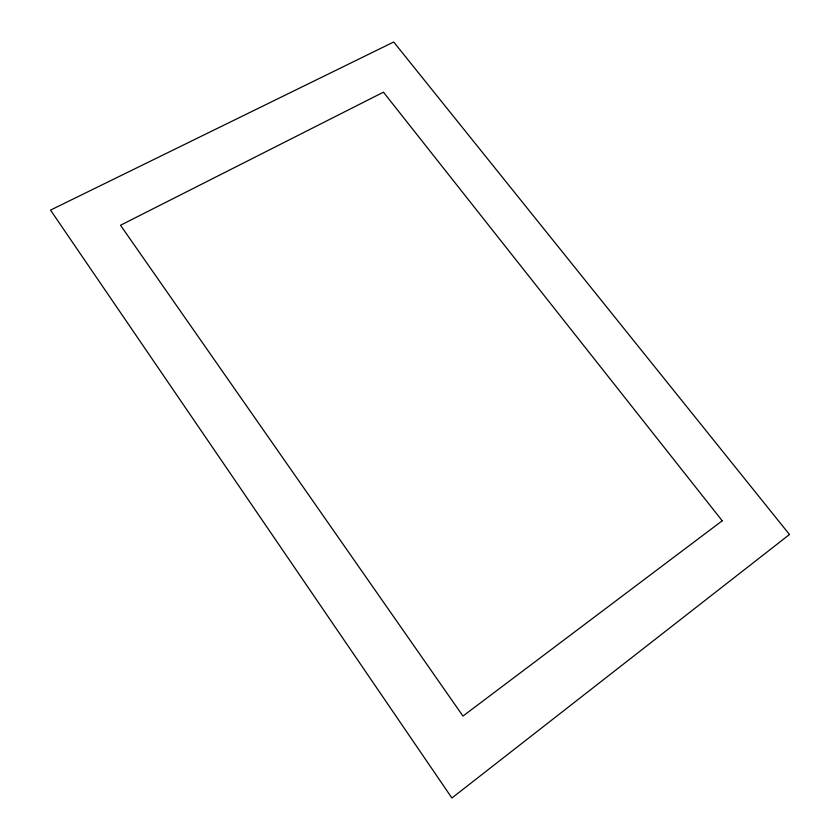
<?xml version="1.0" encoding="UTF-8"?>
<svg xmlns="http://www.w3.org/2000/svg" width="840" height="840" viewBox="0 0 840 840"><rect width="100%" height="100%" fill="white"/><g stroke="black" fill="none" stroke-linecap="round" stroke-linejoin="round"><path stroke-width="1.26" d="M789.474 534.513L451.899 798L50.526 210.105L393.708 42L789.474 534.513M722.222 520.789L462.966 716.069L120.508 225.267L383.439 92.18L722.222 520.789"/></g></svg>
